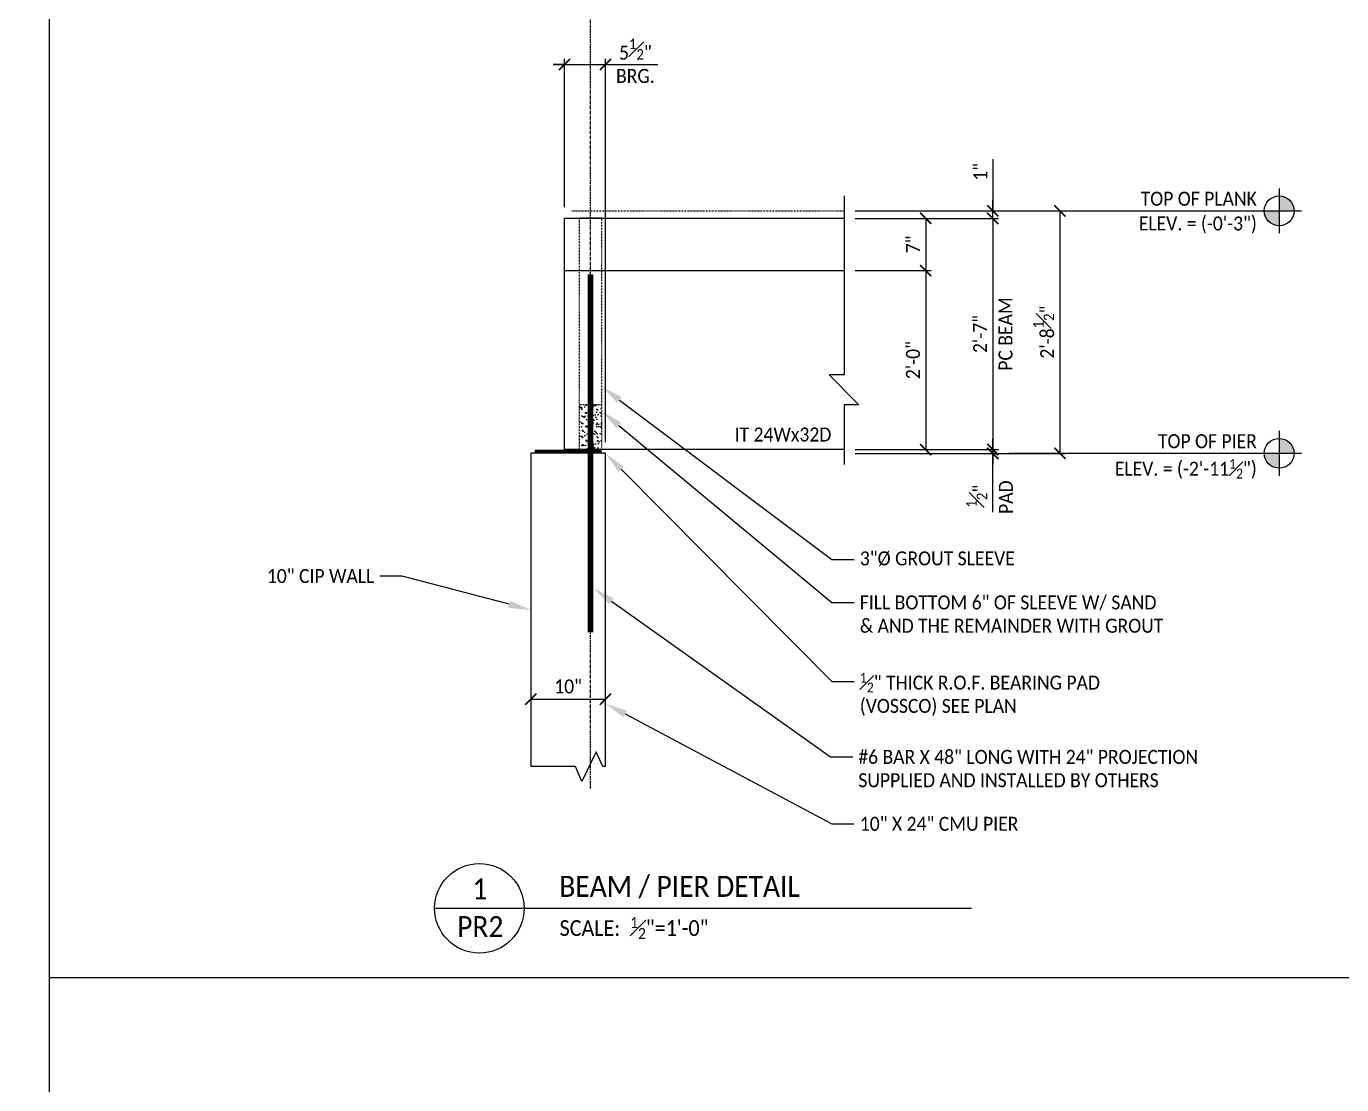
# Model space of a CAD drawing. Header units: inches. Extents: x -4800 to 29350, y 0 to 14051.
# Drawn here: x 1196.9 to 1373.3, y 723.7 to 865.5 of the extents above; entities that cross this region are included whole.
import ezdxf
from ezdxf import colors
from ezdxf.entities.mleader import LeaderData, LeaderLine
from ezdxf.enums import TextEntityAlignment as Align
from ezdxf.math import Vec2, Vec3

# ---------------------------------------------------------------- set-up
doc = ezdxf.new("R2010")
doc.units = ezdxf.units.IN
doc.header["$LTSCALE"] = 0.5
doc.header["$MEASUREMENT"] = 0
for name, pattern in [('CENTER2', [1.125, 0.75, -0.125, 0.125, -0.125]), ('HIDDEN', [0.375, 0.25, -0.125]), ('HIDDEN2', [0.1875, 0.125, -0.0625])]:
    doc.linetypes.add(name, pattern=pattern)
for name, color, linetype in [('DET - BEARING PADS', 8, 'Continuous'), ('DET - DIMENSIONS', 3, 'Continuous'), ('DET - ELEVATION MARKER', 3, 'Continuous'), ('DET - TAG TITLE', 3, 'Continuous'), ('DET - TEXT', 3, 'Continuous'), ('DET HATCH', 8, 'Continuous'), ('Dim', 3, 'Continuous'), ('PC BM - BEAM CONT.', 1, 'Continuous'), ('PC BM - GROUT TUBE', 11, 'Continuous'), ('PC COL - COIL ROD', 11, 'Continuous'), ('PC COL - COLUMN CONT.', 40, 'Continuous'), ('PC PLK - LIGHT LINES', 8, 'Continuous'), ('SHT - CIP WALL', 1, 'Continuous'), ('SHT - GRID LINE', 8, 'CENTER2'), ('TITLE - TEXT', 3, 'Continuous')]:
    doc.layers.add(name, color=color, linetype=linetype)
doc.layers.add('SHT - NO PLOT LINE 4', color=190, linetype='Continuous', plot=False)
doc.layers.get('0').freeze()
doc.styles.add('CMC-NARROW', font='calibril.ttf', dxfattribs={"width": 0.9})
doc.dimstyles.new('CMC-NARROW', dxfattribs={"dimscale": 96, "dimtxt": 0.078125, "dimasz": 0.0625, "dimexe": 0.03125, "dimexo": 0.0625, "dimgap": 0.03125, "dimtad": 1, "dimdec": 4, "dimzin": 3, "dimdsep": 46, "dimlunit": 4, "dimtxsty": 'CMC-NARROW', "dimblk": 'ARCHTICK', "dimcen": 0, "dimclrd": 256, "dimclre": 256, "dimclrt": 256, "dimazin": 1, "dimtfac": 0.75, "dimtdec": 4, "dimtofl": 0, "dimtmove": 1, "dimatfit": 0, "dimfxl": 1, "dimtfillclr": 256, "dimfrac": 1, "dimtzin": 0, "dimlwd": -1, "dimlwe": -1, "dimarcsym": 0})
doc.dimstyles.new('CMC-NARROW half inch eq 1 ft', dxfattribs={"dimscale": 24, "dimtxt": 0.078125, "dimasz": 0.0625, "dimexe": 0.03125, "dimexo": 0.0625, "dimgap": 0.03125, "dimtad": 1, "dimdec": 4, "dimzin": 3, "dimdsep": 46, "dimlunit": 4, "dimtxsty": 'CMC-NARROW', "dimblk": 'ARCHTICK', "dimcen": 0, "dimclrd": 256, "dimclre": 256, "dimclrt": 256, "dimazin": 1, "dimtfac": 1, "dimtdec": 4, "dimtmove": 2, "dimatfit": 0, "dimfxl": 1, "dimtfillclr": 256, "dimfrac": 1, "dimtzin": 0, "dimlwd": -1, "dimlwe": -1, "dimarcsym": 0})

# ---------------------------------------------------------------- blocks, each defined once
blk = doc.blocks.new('_Integral')
at = {"color": 0, "linetype": 'ByBlock', "lineweight": -2}
for centre, start, end in [((0.4449, -0.0913), 102, 168), ((-0.4449, 0.0913), 282, 348)]:
    blk.add_arc(centre, 0.4542, start, end, dxfattribs=at)
blk = doc.blocks.new('_ArchTick')
at = {"color": 0, "linetype": 'ByBlock', "const_width": 0.15}
blk.add_lwpolyline([(-0.5, -0.5), (0.5, 0.5)], dxfattribs=at)
blk = doc.blocks.new('*D436')
at = {"layer": 'Defpoints', "color": 0, "transparency": 16777216}
for p in [(1306.6, 832.78), (1306.6, 808.78), (1317.55, 808.78)]:
    blk.add_point(p, dxfattribs=at)
at = {"layer": 'DET - DIMENSIONS', "transparency": 16777216}
for p, q in [((1308.1, 832.78), (1318.3, 832.78)), ((1317.55, 832.78), (1317.55, 808.78)), ((1308.1, 808.78), (1318.3, 808.78))]:
    blk.add_line(p, q, dxfattribs=at)
at = {"layer": 'DET - DIMENSIONS', "transparency": 16777216, "xscale": 1.5, "yscale": 1.5, "zscale": 1.5}
for p, rotation in [((1317.55, 832.78), 90), ((1317.55, 808.78), 270)]:
    blk.add_blockref('_ArchTick', p, dxfattribs=dict(at, rotation=rotation))
at = {"layer": 'DET - DIMENSIONS', "transparency": 16777216, "insert": (1315.85, 820.78), "char_height": 1.875, "attachment_point": 5, "rotation": 90, "style": 'CMC-NARROW'}
blk.add_mtext('2\'-0"', dxfattribs=at)
blk = doc.blocks.new('*D432')
at = {"layer": 'Defpoints', "color": 0, "transparency": 16777216}
for p in [(1274.6, 860.4), (1269.1, 839.78), (1274.6, 808.28)]:
    blk.add_point(p, dxfattribs=at)
at = {"layer": 'DET - DIMENSIONS', "transparency": 16777216}
for p, q in [((1269.1, 841.28), (1269.1, 861.15)), ((1274.6, 809.78), (1274.6, 861.15)), ((1269.1, 860.4), (1267.6, 860.4)), ((1274.6, 860.4), (1276.1, 860.4))]:
    blk.add_line(p, q, dxfattribs=at)
at = {"layer": 'DET - DIMENSIONS', "transparency": 16777216, "xscale": 1.5, "yscale": 1.5, "zscale": 1.5}
blk.add_blockref('_ArchTick', (1269.1, 860.4), dxfattribs=at)
at = {"layer": 'DET - DIMENSIONS', "transparency": 16777216, "xscale": 1.5, "yscale": 1.5, "zscale": 1.5, "rotation": 180}
blk.add_blockref('_ArchTick', (1274.6, 860.4), dxfattribs=at)
at = {"layer": 'DET - DIMENSIONS', "transparency": 16777216, "insert": (1278.62, 860.89), "char_height": 1.875, "attachment_point": 5, "style": 'CMC-NARROW'}
blk.add_mtext('5{\\H0.75x;\\S1#2;}"\\PBRG.', dxfattribs=at)
blk = doc.blocks.new('*D433')
at = {"layer": 'Defpoints', "color": 0, "transparency": 16777216}
for p in [(1306.6, 839.78), (1306.6, 808.78), (1326.55, 808.78)]:
    blk.add_point(p, dxfattribs=at)
at = {"layer": 'DET - DIMENSIONS', "transparency": 16777216}
for p, q in [((1308.1, 839.78), (1327.3, 839.78)), ((1326.55, 839.78), (1326.55, 808.78)), ((1308.1, 808.78), (1327.3, 808.78))]:
    blk.add_line(p, q, dxfattribs=at)
at = {"layer": 'DET - DIMENSIONS', "transparency": 16777216, "xscale": 1.5, "yscale": 1.5, "zscale": 1.5}
for p, rotation in [((1326.55, 839.78), 90), ((1326.55, 808.78), 270)]:
    blk.add_blockref('_ArchTick', p, dxfattribs=dict(at, rotation=rotation))
at = {"layer": 'DET - DIMENSIONS', "transparency": 16777216, "char_height": 1.875, "attachment_point": 5, "rotation": 90, "style": 'CMC-NARROW'}
for s, insert in [('PC BEAM', (1328.26, 824.28)), ('2\'-7"', (1324.85, 824.28))]:
    blk.add_mtext(s, dxfattribs=dict(at, insert=insert))
blk = doc.blocks.new('*D434')
at = {"layer": 'Defpoints', "color": 0, "transparency": 16777216}
for p in [(1306.6, 808.78), (1306.6, 808.28), (1326.55, 808.28)]:
    blk.add_point(p, dxfattribs=at)
at = {"layer": 'DET - DIMENSIONS', "transparency": 16777216}
for p, q in [((1326.55, 808.78), (1326.55, 810.28)), ((1308.1, 808.78), (1327.3, 808.78)), ((1308.1, 808.28), (1327.3, 808.28)), ((1326.55, 808.78), (1326.55, 808.28)), ((1326.55, 808.28), (1326.55, 806.78)), ((1326.55, 800.38), (1326.55, 808.28))]:
    blk.add_line(p, q, dxfattribs=at)
at = {"layer": 'DET - DIMENSIONS', "transparency": 16777216, "xscale": 1.5, "yscale": 1.5, "zscale": 1.5}
for p, rotation in [((1326.55, 808.78), 270), ((1326.55, 808.28), 90)]:
    blk.add_blockref('_ArchTick', p, dxfattribs=dict(at, rotation=rotation))
at = {"layer": 'DET - DIMENSIONS', "transparency": 16777216, "insert": (1324.39, 802.54), "char_height": 1.875, "attachment_point": 5, "rotation": 90, "style": 'CMC-NARROW'}
blk.add_mtext('{\\H0.75x;\\S1#2;}"', dxfattribs=at)
blk = doc.blocks.new('*D435')
at = {"layer": 'Defpoints', "color": 0, "transparency": 16777216}
for p in [(1306.6, 840.78), (1306.6, 808.28), (1335.55, 808.28)]:
    blk.add_point(p, dxfattribs=at)
at = {"layer": 'DET - DIMENSIONS', "transparency": 16777216}
for p, q in [((1308.1, 840.78), (1336.3, 840.78)), ((1335.55, 840.78), (1335.55, 808.28)), ((1308.1, 808.28), (1336.3, 808.28))]:
    blk.add_line(p, q, dxfattribs=at)
at = {"layer": 'DET - DIMENSIONS', "transparency": 16777216, "xscale": 1.5, "yscale": 1.5, "zscale": 1.5}
for p, rotation in [((1335.55, 840.78), 90), ((1335.55, 808.28), 270)]:
    blk.add_blockref('_ArchTick', p, dxfattribs=dict(at, rotation=rotation))
at = {"layer": 'DET - DIMENSIONS', "transparency": 16777216, "insert": (1333.38, 824.53), "char_height": 1.875, "attachment_point": 5, "rotation": 90, "style": 'CMC-NARROW'}
blk.add_mtext('2\'-8{\\H0.75x;\\S1#2;}"', dxfattribs=at)
blk = doc.blocks.new('*D437')
at = {"layer": 'Defpoints', "color": 0, "transparency": 16777216}
for p in [(1306.6, 839.78), (1306.6, 832.78), (1317.55, 832.78)]:
    blk.add_point(p, dxfattribs=at)
at = {"layer": 'DET - DIMENSIONS', "transparency": 16777216}
for p, q in [((1308.1, 839.78), (1318.3, 839.78)), ((1317.55, 839.78), (1317.55, 832.78)), ((1308.1, 832.78), (1318.3, 832.78))]:
    blk.add_line(p, q, dxfattribs=at)
at = {"layer": 'DET - DIMENSIONS', "transparency": 16777216, "xscale": 1.5, "yscale": 1.5, "zscale": 1.5}
for p, rotation in [((1317.55, 839.78), 90), ((1317.55, 832.78), 270)]:
    blk.add_blockref('_ArchTick', p, dxfattribs=dict(at, rotation=rotation))
at = {"layer": 'DET - DIMENSIONS', "transparency": 16777216, "insert": (1315.86, 836.28), "char_height": 1.875, "attachment_point": 5, "rotation": 90, "style": 'CMC-NARROW'}
blk.add_mtext('7"', dxfattribs=at)
blk = doc.blocks.new('*D425')
at = {"layer": 'Defpoints', "color": 0, "transparency": 16777216}
for p in [(1306.6, 840.78), (1306.6, 839.78), (1326.55, 840.78)]:
    blk.add_point(p, dxfattribs=at)
at = {"layer": 'DET - DIMENSIONS', "transparency": 16777216}
for p, q in [((1326.55, 847.72), (1326.55, 840.78)), ((1326.55, 840.78), (1326.55, 842.28)), ((1308.1, 840.78), (1327.3, 840.78)), ((1308.1, 839.78), (1327.3, 839.78)), ((1326.55, 839.78), (1326.55, 840.78)), ((1326.55, 839.78), (1326.55, 838.28))]:
    blk.add_line(p, q, dxfattribs=at)
at = {"layer": 'DET - DIMENSIONS', "transparency": 16777216, "xscale": 1.5, "yscale": 1.5, "zscale": 1.5}
for p, rotation in [((1326.55, 840.78), 270), ((1326.55, 839.78), 90)]:
    blk.add_blockref('_ArchTick', p, dxfattribs=dict(at, rotation=rotation))
at = {"layer": 'DET - DIMENSIONS', "transparency": 16777216, "insert": (1324.87, 846.01), "char_height": 1.875, "attachment_point": 5, "rotation": 90, "style": 'CMC-NARROW'}
blk.add_mtext('1"', dxfattribs=at)
blk = doc.blocks.new('CMC - ELEVATION MARKER')
at = {"layer": 'DET - ELEVATION MARKER'}
h = blk.add_hatch(color=256, dxfattribs=at)
h.dxf.hatch_style = 1
h.paths.add_polyline_path([(0, 2), (0, 0), (2, 0, 0.414214)])
h.paths.add_polyline_path([(0, 0), (-2, 0, 0.414214), (0, -2)])
for p, q in [((0, 3), (0, -3)), ((-3, 0), (3, 0))]:
    blk.add_line(p, q, dxfattribs=at)
blk.add_circle((0, 0), 2, dxfattribs=at)
blk = doc.blocks.new('*D429')
at = {"layer": 'Defpoints', "color": 0, "transparency": 16777216}
for p in [(1264.6, 774.58), (1274.6, 775.57), (1274.6, 775.32)]:
    blk.add_point(p, dxfattribs=at)
at = {"layer": 'Dim', "transparency": 16777216}
for p, q in [((1264.6, 776.08), (1264.6, 776.07)), ((1264.6, 775.32), (1274.6, 775.32)), ((1274.6, 774.07), (1274.6, 774.57))]:
    blk.add_line(p, q, dxfattribs=at)
at = {"layer": 'Dim', "transparency": 16777216, "xscale": 1.5, "yscale": 1.5, "zscale": 1.5, "rotation": 180}
blk.add_blockref('_ArchTick', (1264.6, 775.32), dxfattribs=at)
at = {"layer": 'Dim', "transparency": 16777216, "xscale": 1.5, "yscale": 1.5, "zscale": 1.5}
blk.add_blockref('_ArchTick', (1274.6, 775.32), dxfattribs=at)
at = {"layer": 'Dim', "transparency": 16777216, "insert": (1269.6, 777.03), "char_height": 1.875, "attachment_point": 5, "style": 'CMC-NARROW'}
blk.add_mtext('10"', dxfattribs=at)

msp = doc.modelspace()

# ---------------------------------------------------------------- linework, layer by layer
at = {"layer": 'SHT - NO PLOT LINE 4'}
msp.add_line((1200, 738), (2018.75, 738), dxfattribs=at)
msp.add_lwpolyline([(1200, 294), (2018.75, 294), (2018.75, 960), (1200, 960)], close=True, dxfattribs=at)

# ---------------------------------------------------------------- next in the draw order: leaders
at = {"layer": 'TITLE - TEXT'}
ml = msp.add_multileader_mtext('Standard', dxfattribs=at)
ml.set_content('\\A1;- TOP OF GARAGE FLOOR SLAB ELEVATION = {\\C6;(-12\'-8")}  (AT HIGH POINTS)', color=256, style='CMC-NARROW')
ml.set_leader_properties(linetype='ByLayer')
ml.set_arrow_properties(name='INTEGRAL')
ml.build(insert=Vec2(0, 0))
ml.multileader.update_dxf_attribs({"dogleg_length": 0.36, "arrow_head_size": 18, "scale": 48})
ctx = ml.context
ctx.base_point, ctx.scale, ctx.char_height, ctx.arrow_head_size, ctx.landing_gap_size, ctx.plane_origin = Vec3(3494.20543, 6145.12868), 48, 11.25, 18, 144, Vec3(3457.67065, 6197.67004)
notes = []
notes.append((ctx, [(0, (0, 0, 0), (0, 0), (1, 0), 1, [])]))
ctx.mtext.insert, ctx.mtext.flow_direction = Vec3(3638.20543, 6152.22916), 5
ctx.mtext.has_bg_fill, ctx.mtext.bg_color, ctx.mtext.bg_scale_factor, ctx.mtext.bg_transparency, ctx.mtext.use_window_bg_color = 1, -1027028792, 1.5, 0, 1
for ctx, leaders in notes:
    for number, flags, end, landing, length, lines in leaders:
        leader = LeaderData()
        leader.index, (leader.has_last_leader_line, leader.has_dogleg_vector, leader.attachment_direction) = number, flags
        leader.last_leader_point, leader.dogleg_vector, leader.dogleg_length = Vec3(end), Vec3(landing), length
        for number, points, colour, breaks in lines:
            line = LeaderLine()
            line.index, line.vertices, line.color, line.breaks = number, Vec3.list(points), colors.encode_raw_color(colour), breaks
            leader.lines.append(line)
        ctx.leaders.append(leader)

# ---------------------------------------------------------------- next in the draw order: leaders
ml = msp.add_multileader_mtext('Standard', dxfattribs=at)
ml.set_content('\\A1;- TOP OF INTERIOR COLUMN FOOTING ELEVATION = {\\C6;NA} (U.N.O.)', color=256, style='CMC-NARROW')
ml.set_leader_properties(linetype='ByLayer')
ml.set_arrow_properties(name='INTEGRAL')
ml.build(insert=Vec2(0, 0))
ml.multileader.update_dxf_attribs({"dogleg_length": 0.36, "arrow_head_size": 18, "scale": 48})
ctx = ml.context
ctx.base_point, ctx.scale, ctx.char_height, ctx.arrow_head_size, ctx.landing_gap_size, ctx.plane_origin = Vec3(3494.20543, 6170.67558), 48, 11.25, 18, 144, Vec3(3457.67065, 6223.21694)
notes = []
notes.append((ctx, [(0, (0, 0, 0), (0, 0), (1, 0), 1, [])]))
ctx.mtext.insert, ctx.mtext.flow_direction = Vec3(3638.20543, 6177.77606), 5
ctx.mtext.has_bg_fill, ctx.mtext.bg_color, ctx.mtext.bg_scale_factor, ctx.mtext.bg_transparency, ctx.mtext.use_window_bg_color = 1, -1027028792, 1.5, 0, 1
for ctx, leaders in notes:
    for number, flags, end, landing, length, lines in leaders:
        leader = LeaderData()
        leader.index, (leader.has_last_leader_line, leader.has_dogleg_vector, leader.attachment_direction) = number, flags
        leader.last_leader_point, leader.dogleg_vector, leader.dogleg_length = Vec3(end), Vec3(landing), length
        for number, points, colour, breaks in lines:
            line = LeaderLine()
            line.index, line.vertices, line.color, line.breaks = number, Vec3.list(points), colors.encode_raw_color(colour), breaks
            leader.lines.append(line)
        ctx.leaders.append(leader)

# ---------------------------------------------------------------- next in the draw order: leaders
ml = msp.add_multileader_mtext('Standard', dxfattribs=at)
ml.set_content('\\A1;- TOP OF PRECAST PLANK ELEV. "LEVEL-1" = {\\C6;(-0\'-3") }(U.N.O.)', color=256, style='CMC-NARROW')
ml.set_leader_properties(linetype='ByLayer')
ml.set_arrow_properties(name='INTEGRAL')
ml.build(insert=Vec2(0, 0))
ml.multileader.update_dxf_attribs({"dogleg_length": 0.36, "arrow_head_size": 18, "scale": 48})
ctx = ml.context
ctx.base_point, ctx.scale, ctx.char_height, ctx.arrow_head_size, ctx.landing_gap_size, ctx.plane_origin = Vec3(3494.20543, 6119.32985), 48, 11.25, 18, 144, Vec3(3457.67065, 6173.9429)
notes = []
notes.append((ctx, [(0, (0, 0, 0), (0, 0), (1, 0), 1, [])]))
ctx.mtext.insert, ctx.mtext.flow_direction = Vec3(3638.20543, 6126.43033), 5
ctx.mtext.has_bg_fill, ctx.mtext.bg_color, ctx.mtext.bg_scale_factor, ctx.mtext.bg_transparency, ctx.mtext.use_window_bg_color = 1, -1027028792, 1.5, 0, 1
for ctx, leaders in notes:
    for number, flags, end, landing, length, lines in leaders:
        leader = LeaderData()
        leader.index, (leader.has_last_leader_line, leader.has_dogleg_vector, leader.attachment_direction) = number, flags
        leader.last_leader_point, leader.dogleg_vector, leader.dogleg_length = Vec3(end), Vec3(landing), length
        for number, points, colour, breaks in lines:
            line = LeaderLine()
            line.index, line.vertices, line.color, line.breaks = number, Vec3.list(points), colors.encode_raw_color(colour), breaks
            leader.lines.append(line)
        ctx.leaders.append(leader)

# ---------------------------------------------------------------- next in the draw order: leaders
ml = msp.add_multileader_mtext('Standard', dxfattribs=at)
ml.set_content('\\A1;- TOP OF FIN. FLOOR ELEV. "LEVEL-1" = {\\C6;0\'-0"} ({\\C6;3" TOPPING})', color=256, style='CMC-NARROW')
ml.set_leader_properties(linetype='ByLayer')
ml.set_arrow_properties(name='INTEGRAL')
ml.build(insert=Vec2(0, 0))
ml.multileader.update_dxf_attribs({"dogleg_length": 0.36, "arrow_head_size": 18, "scale": 48})
ctx = ml.context
ctx.base_point, ctx.scale, ctx.char_height, ctx.arrow_head_size, ctx.landing_gap_size, ctx.plane_origin = Vec3(3494.20543, 6092.66734), 48, 11.25, 18, 144, Vec3(3457.67065, 6150.14846)
notes = []
notes.append((ctx, [(0, (0, 0, 0), (0, 0), (1, 0), 1, [])]))
ctx.mtext.insert, ctx.mtext.flow_direction = Vec3(3638.20543, 6099.76782), 5
ctx.mtext.has_bg_fill, ctx.mtext.bg_color, ctx.mtext.bg_scale_factor, ctx.mtext.bg_transparency, ctx.mtext.use_window_bg_color = 1, -1027028792, 1.5, 0, 1
for ctx, leaders in notes:
    for number, flags, end, landing, length, lines in leaders:
        leader = LeaderData()
        leader.index, (leader.has_last_leader_line, leader.has_dogleg_vector, leader.attachment_direction) = number, flags
        leader.last_leader_point, leader.dogleg_vector, leader.dogleg_length = Vec3(end), Vec3(landing), length
        for number, points, colour, breaks in lines:
            line = LeaderLine()
            line.index, line.vertices, line.color, line.breaks = number, Vec3.list(points), colors.encode_raw_color(colour), breaks
            leader.lines.append(line)
        ctx.leaders.append(leader)

# ---------------------------------------------------------------- next in the draw order: leaders
ml = msp.add_multileader_mtext('Standard', dxfattribs=at)
ml.set_content('\\A1;- TOP OF PRECAST PLANK ELEV. "COURTYARD" = {\\C6;(-0\'-9") SEE PLAN FOR LOC.}', color=256, style='CMC-NARROW')
ml.set_leader_properties(linetype='ByLayer')
ml.set_arrow_properties(name='INTEGRAL')
ml.build(insert=Vec2(0, 0))
ml.multileader.update_dxf_attribs({"dogleg_length": 0.36, "arrow_head_size": 18, "scale": 48})
ctx = ml.context
ctx.base_point, ctx.scale, ctx.char_height, ctx.arrow_head_size, ctx.landing_gap_size, ctx.plane_origin = Vec3(3494.20543, 6065.71771), 48, 11.25, 18, 144, Vec3(3457.67065, 6120.33076)
notes = []
notes.append((ctx, [(0, (0, 0, 0), (0, 0), (1, 0), 1, [])]))
ctx.mtext.insert, ctx.mtext.flow_direction = Vec3(3638.20543, 6072.81819), 5
ctx.mtext.has_bg_fill, ctx.mtext.bg_color, ctx.mtext.bg_scale_factor, ctx.mtext.bg_transparency, ctx.mtext.use_window_bg_color = 1, -1027028792, 1.5, 0, 1
for ctx, leaders in notes:
    for number, flags, end, landing, length, lines in leaders:
        leader = LeaderData()
        leader.index, (leader.has_last_leader_line, leader.has_dogleg_vector, leader.attachment_direction) = number, flags
        leader.last_leader_point, leader.dogleg_vector, leader.dogleg_length = Vec3(end), Vec3(landing), length
        for number, points, colour, breaks in lines:
            line = LeaderLine()
            line.index, line.vertices, line.color, line.breaks = number, Vec3.list(points), colors.encode_raw_color(colour), breaks
            leader.lines.append(line)
        ctx.leaders.append(leader)

# ---------------------------------------------------------------- next in the draw order: hatches: boundary and pattern name
at = {"layer": 'DET HATCH'}
h = msp.add_hatch(dxfattribs=at)
h.set_pattern_fill('AR-SAND', color=251, scale=0.5)
h.set_pattern_definition([(37.5, (4073.0344, -1298.3769), (-0.03149668, 0.96341188), [0, -0.76, 0, -0.85, 0, -0.8125]), (7.5, (4073.0344, -1298.3769), (0.88488835, 1.41107303), [0, -0.41, 0, -0.685, 0, -0.2625]), (327.5, (4072.4194, -1298.3769), (1.55707093, 0.00282953), [0, -0.25, 0, -0.9, 0, -1.175]), (317.5, (4072.4194, -1298.377), (1.5030633, 0.4388378), [0, -0.125, 0, -0.59, 0, -0.675])])
h.paths.add_polyline_path([(1271.09908, 814.78342), (1274.09908, 814.78342), (1274.09908, 808.78342), (1271.09908, 808.78342)])

# ---------------------------------------------------------------- next in the draw order: linework, layer by layer
at = {"layer": 'DET - BEARING PADS', "const_width": 0.5}
msp.add_lwpolyline([(1274.09908, 808.53342), (1265.09908, 808.53342)], dxfattribs=at)
at = {"layer": 'DET - ELEVATION MARKER'}
for p, q in [((1331.51567, 840.78342), (1361.94733, 840.78342)), ((1328.73899, 808.28342), (1361.94733, 808.28342))]:
    msp.add_line(p, q, dxfattribs=at)
at = {"layer": 'DET - TAG TITLE'}
for p, q in [((1251.70079, 747.29286), (1263.70079, 747.29286)), ((1263.70079, 747.29286), (1323.70079, 747.29286))]:
    msp.add_line(p, q, dxfattribs=at)
msp.add_circle((1257.70079, 747.29286), 6, dxfattribs=at)
at = {"layer": 'Dim'}
msp.add_line((1267.59908, 860.40457), (1281.65283, 860.40457), dxfattribs=at)
at = {"layer": 'PC BM - BEAM CONT.'}
for p, q in [((1269.09908, 808.78342), (1269.09908, 839.78342)), ((1269.09908, 839.78342), (1306.59908, 839.78342)), ((1269.09908, 832.78342), (1306.59908, 832.78342)), ((1269.09908, 808.78342), (1269.09908, 828.78342)), ((1306.59908, 808.78342), (1269.09908, 808.78342))]:
    msp.add_line(p, q, dxfattribs=at)
at = {"layer": 'PC BM - BEAM CONT.', "color": 3}
msp.add_lwpolyline([(1306.59908, 842.78342), (1306.59908, 818.78342), (1304.59908, 818.78342), (1308.59908, 814.78342), (1306.59908, 814.78342), (1306.59908, 806.78342)], dxfattribs=at)
at = {"layer": 'PC BM - GROUT TUBE', "linetype": 'HIDDEN2'}
msp.add_line((1274.09908, 814.78342), (1271.09908, 814.78342), dxfattribs=at)
msp.add_lwpolyline([(1274.09908, 839.78342), (1271.09908, 839.78342), (1271.09908, 808.78342), (1274.09908, 808.78342)], close=True, dxfattribs=at)
at = {"layer": 'PC COL - COIL ROD', "linetype": 'HIDDEN', "const_width": 0.75}
msp.add_lwpolyline([(1272.59908, 784.28342), (1272.59908, 832.28342)], dxfattribs=at)
at = {"layer": 'PC COL - COLUMN CONT.'}
msp.add_lwpolyline([(1274.59908, 766.28342), (1274.27304, 766.28342), (1273.34204, 768.28342), (1271.44661, 764.28342), (1270.59908, 766.28342), (1264.59908, 766.28342)], dxfattribs=at)
at = {"layer": 'PC PLK - LIGHT LINES', "linetype": 'HIDDEN2'}
msp.add_line((1270.09908, 840.78342), (1306.59908, 840.78342), dxfattribs=at)
at = {"layer": 'SHT - CIP WALL'}
for p, q in [((1274.59908, 808.28342), (1264.59908, 808.28342)), ((1264.59908, 808.28342), (1264.59908, 766.28342)), ((1274.59908, 766.28342), (1274.59908, 808.28342))]:
    msp.add_line(p, q, dxfattribs=at)
at = {"layer": 'SHT - CIP WALL', "linetype": 'Continuous'}
msp.add_line((1274.59908, 766.28342), (1274.59908, 808.28342), dxfattribs=at)
at = {"layer": 'SHT - GRID LINE'}
msp.add_line((1272.59908, 763.34527), (1272.59908, 939.30073), dxfattribs=at)

# ---------------------------------------------------------------- next in the draw order: block references
at = {"layer": 'DET - ELEVATION MARKER'}
for p in [(1364.94733, 840.78342), (1364.94733, 808.28342)]:
    msp.add_blockref('CMC - ELEVATION MARKER', p, dxfattribs=at)

# ---------------------------------------------------------------- next in the draw order: texts
at = {"layer": 'DET - TAG TITLE', "style": 'CMC-NARROW', "width": 0.9}
msp.add_text('BEAM / PIER DETAIL ', height=2.8125, dxfattribs=at).set_placement((1268.42533, 748.83214))
for s, p in [('1', (1257.77014, 748.5082)), ('PR2', (1257.82091, 743.43684))]:
    msp.add_text(s, height=2.8125, dxfattribs=at).set_placement(p, align=Align.CENTER)
at = {"layer": 'DET - TAG TITLE', "insert": (1268.45567, 746.12489), "char_height": 2.109375, "attachment_point": 1, "style": 'CMC-NARROW'}
msp.add_mtext('\\A1;SCALE:  {\\H0.7x;\\S1#2;}"=1\'-0"', dxfattribs=at)
at = {"layer": 'DET - TEXT', "char_height": 1.875, "attachment_point": 3, "style": 'CMC-NARROW'}
for s, insert in [('TOP OF PLANK ', (1361.94733, 843.34981)), ('\\A1;ELEV. = {\\C6;(-0\'-3")}', (1361.96121, 840.03113)), ('IT {\\C6;24}Wx{\\C6;32}D', (1304.89771, 811.74236)), ('TOP OF PIER', (1361.94733, 810.84981)), ('\\A1;ELEV. = {\\C6;(-2\'-11\\H0.7x;\\S1#2;\\H1.42857x;")}', (1361.94733, 807.53113))]:
    msp.add_mtext(s, dxfattribs=dict(at, insert=insert))
at = {"layer": 'DET - TEXT', "insert": (1328.29774, 802.40364), "char_height": 1.875, "attachment_point": 5, "rotation": 90, "style": 'CMC-NARROW'}
msp.add_mtext('PAD', dxfattribs=at)

# ---------------------------------------------------------------- next in the draw order: dimensions: what is measured, and where the dimension line sits
at = {"layer": 'DET - DIMENSIONS'}
dim = msp.add_linear_dim(base=(1274.59908, 860.40457), p1=(1269.09908, 839.78342), p2=(1274.59908, 808.28342), text='<>\\XBRG.', dimstyle='CMC-NARROW', override={"dimscale": 24}, dxfattribs=at)
dim.commit()
dim.dimension.update_dxf_attribs({"geometry": '*D432', "text_midpoint": (1278.62424, 860.88526), "dimtype": 160})
for base, p1, p2, picture, middle in [((1326.55461, 840.78342), (1306.59908, 839.78342), (1306.59908, 840.78342), '*D425', (1326.68924, 846.0137)), ((1326.55461, 808.28342), (1306.59908, 808.78342), (1306.59908, 808.28342), '*D434', (1326.55461, 802.54172))]:
    dim = msp.add_linear_dim(base=base, p1=p1, p2=p2, angle=90, dimstyle='CMC-NARROW', override={"dimscale": 24, "dimtmove": 1}, dxfattribs=at)
    dim.commit()
    dim.dimension.update_dxf_attribs({"geometry": picture, "text_midpoint": middle, "dimtype": 160})
for base, p1, p2, override, picture, middle in [((1335.55461, 808.28342), (1306.59908, 840.78342), (1306.59908, 808.28342), {"dimscale": 24}, '*D435', (1333.37907, 824.53342)), ((1317.55461, 832.78342), (1306.59908, 839.78342), (1306.59908, 832.78342), {"dimscale": 24}, '*D437', (1315.86278, 836.28342)), ((1317.55461, 808.78342), (1306.59908, 832.78342), (1306.59908, 808.78342), {"dimscale": 24, "dimtmove": 1}, '*D436', (1315.84691, 820.78342))]:
    dim = msp.add_linear_dim(base=base, p1=p1, p2=p2, angle=90, dimstyle='CMC-NARROW', override=override, dxfattribs=at)
    dim.commit()
    dim.dimension.update_dxf_attribs({"geometry": picture, "text_midpoint": middle})
dim = msp.add_linear_dim(base=(1326.55461, 808.78342), p1=(1306.59908, 839.78342), p2=(1306.59908, 808.78342), angle=90, text='<>\\XPC BEAM', dimstyle='CMC-NARROW', override={"dimscale": 24}, dxfattribs=at)
dim.commit()
dim.dimension.update_dxf_attribs({"geometry": '*D433', "text_midpoint": (1326.55461, 824.28342)})
at = {"layer": 'Dim'}
dim = msp.add_linear_dim(base=(1274.59908, 775.32065), p1=(1264.59908, 774.58116), p2=(1274.59908, 775.56714), dimstyle='CMC-NARROW half inch eq 1 ft', override={"dimscale": 24}, dxfattribs=at)
dim.commit()
dim.dimension.update_dxf_attribs({"geometry": '*D429', "text_midpoint": (1269.59908, 777.02834)})

# ---------------------------------------------------------------- next in the draw order: leaders
at = {"layer": 'DET - TEXT'}
ml = msp.add_multileader_mtext('Standard', dxfattribs=at)
ml.set_content('3"%%C GROUT SLEEVE', color=256, style='CMC-NARROW')
ml.set_leader_properties()
ml.build(insert=Vec2(0, 0))
ml.multileader.update_dxf_attribs({"dogleg_length": 0.125, "arrow_head_size": 3, "scale": 24})
ctx = ml.context
ctx.base_point, ctx.scale, ctx.char_height, ctx.arrow_head_size, ctx.landing_gap_size, ctx.plane_origin = Vec3(1307.96698, 794.03331), 24, 1.875, 3, 0.75, Vec3(1277.59908, 816.06692)
notes = []
notes.append((ctx, [(0, (1, 1, 0), (1304.96698, 794.03331), (1, 0), 3, [(0, [(1274.09908, 817.22457)], 0, [])])]))
ctx.mtext.insert, ctx.mtext.flow_direction = Vec3(1308.71698, 795.13956), 5
ml = msp.add_multileader_mtext('Standard', dxfattribs=at)
ml.set_content('FILL BOTTOM 6" OF SLEEVE W/ SAND\\P& AND THE REMAINDER WITH GROUT', color=256, style='CMC-NARROW')
ml.set_leader_properties()
ml.build(insert=Vec2(0, 0))
ml.multileader.update_dxf_attribs({"dogleg_length": 0.125, "arrow_head_size": 3, "scale": 24})
ctx = ml.context
ctx.base_point, ctx.scale, ctx.char_height, ctx.arrow_head_size, ctx.landing_gap_size, ctx.plane_origin = Vec3(1307.96698, 788.28417), 24, 1.875, 3, 0.75, Vec3(1277.59908, 811.71823)
notes.append((ctx, [(0, (1, 1, 0), (1304.96698, 788.28417), (1, 0), 3, [(0, [(1274.09908, 813.93472)], 0, [])])]))
ctx.mtext.insert, ctx.mtext.flow_direction = Vec3(1308.71698, 789.23393), 5
ml = msp.add_multileader_mtext('Standard', dxfattribs=at)
ml.set_content('\\A1;{\\H0.7x;\\S1#2;}" THICK R.O.F. BEARING PAD\\P(VOSSCO) SEE PLAN', color=256, style='CMC-NARROW')
ml.set_leader_properties()
ml.build(insert=Vec2(0, 0))
ml.multileader.update_dxf_attribs({"dogleg_length": 0.125, "arrow_head_size": 3, "scale": 24})
ctx = ml.context
ctx.base_point, ctx.scale, ctx.char_height, ctx.arrow_head_size, ctx.landing_gap_size, ctx.plane_origin = Vec3(1307.96698, 777.67856), 24, 1.875, 3, 0.75, Vec3(1277.59908, 810.32693)
notes.append((ctx, [(0, (1, 1, 0), (1304.96698, 777.67856), (1, 0), 3, [(1, [(1274.59908, 808.28342)], 0, [])])]))
ctx.mtext.insert, ctx.mtext.flow_direction = Vec3(1308.71698, 778.86198), 5
ml = msp.add_multileader_mtext('Standard', dxfattribs=at)
ml.set_content('\\A1;10" CIP WALL', color=256, style='CMC-NARROW')
ml.set_leader_properties()
ml.build(insert=Vec2(0, 0))
ml.multileader.update_dxf_attribs({"dogleg_length": 0.125, "arrow_head_size": 3, "scale": 24})
ctx = ml.context
ctx.base_point, ctx.scale, ctx.char_height, ctx.arrow_head_size, ctx.landing_gap_size, ctx.plane_origin = Vec3(1228.73401, 791.82382), 24, 1.875, 3, 0.75, Vec3(1194.75345, 834.88094)
ctx.text_align_type = 2
notes.append((ctx, [(1, (1, 1, 0), (1247.35969, 791.82382), (-1, 0), 3, [(0, [(1264.59908, 787.28342)], 0, [])])]))
ctx.mtext.insert, ctx.mtext.alignment, ctx.mtext.flow_direction = Vec3(1243.60969, 792.77358), 3, 5
ml = msp.add_multileader_mtext('Standard', dxfattribs=at)
ml.set_content('\\A1;#6 BAR X 48" LONG WITH 24" PROJECTION\\PSUPPLIED AND INSTALLED BY OTHERS', color=256, style='CMC-NARROW')
ml.set_leader_properties()
ml.build(insert=Vec2(0, 0))
ml.multileader.update_dxf_attribs({"dogleg_length": 0.125, "arrow_head_size": 3, "scale": 24})
ctx = ml.context
ctx.base_point, ctx.scale, ctx.char_height, ctx.arrow_head_size, ctx.landing_gap_size, ctx.plane_origin = Vec3(1307.77021, 767.5793), 24, 1.875, 3, 0.75, Vec3(1277.40231, 797.06283)
notes.append((ctx, [(0, (1, 1, 0), (1304.77021, 767.5793), (1, 0), 3, [(0, [(1272.97408, 790.19684)], 0, [])])]))
ctx.mtext.insert, ctx.mtext.flow_direction = Vec3(1308.52021, 768.52906), 5
ml = msp.add_multileader_mtext('Standard', dxfattribs=at)
ml.set_content('\\A1;10" X 24" CMU PIER', color=256, style='CMC-NARROW')
ml.set_leader_properties()
ml.build(insert=Vec2(0, 0))
ml.multileader.update_dxf_attribs({"dogleg_length": 0.125, "arrow_head_size": 3, "scale": 24})
ctx = ml.context
ctx.base_point, ctx.scale, ctx.char_height, ctx.arrow_head_size, ctx.landing_gap_size, ctx.plane_origin = Vec3(1307.96698, 758.61105), 24, 1.875, 3, 0.75, Vec3(1277.59908, 801.66816)
notes.append((ctx, [(0, (1, 1, 0), (1304.96698, 758.61105), (1, 0), 3, [(0, [(1274.59908, 774.75514)], 0, [])])]))
ctx.mtext.insert, ctx.mtext.flow_direction = Vec3(1308.71698, 759.56081), 5
for ctx, leaders in notes:
    for number, flags, end, landing, length, lines in leaders:
        leader = LeaderData()
        leader.index, (leader.has_last_leader_line, leader.has_dogleg_vector, leader.attachment_direction) = number, flags
        leader.last_leader_point, leader.dogleg_vector, leader.dogleg_length = Vec3(end), Vec3(landing), length
        for number, points, colour, breaks in lines:
            line = LeaderLine()
            line.index, line.vertices, line.color, line.breaks = number, Vec3.list(points), colors.encode_raw_color(colour), breaks
            leader.lines.append(line)
        ctx.leaders.append(leader)

doc.saveas('drawing.dxf')
